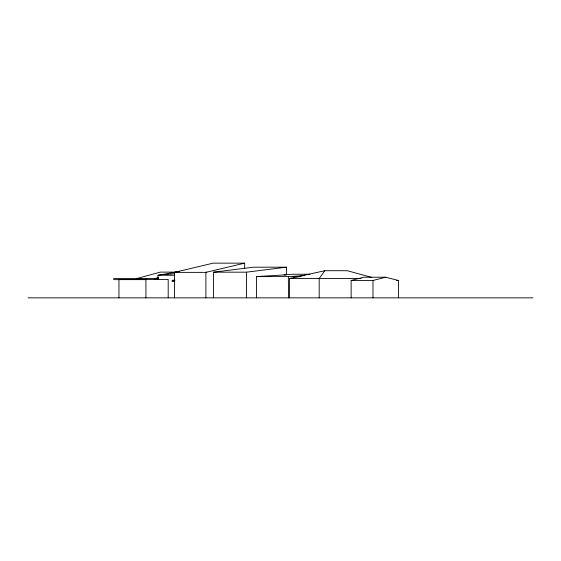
<?xml version="1.0" encoding="UTF-8"?>
<svg xmlns="http://www.w3.org/2000/svg" width="561" height="561" viewBox="0 0 561 561"><rect width="100%" height="100%" fill="white"/><g stroke="black" fill="none" stroke-linecap="round" stroke-linejoin="round"><path stroke-width="0.84" d="M371.754 277.372L347.245 270.711L324.805 270.711L319.195 278.515L319.195 297.849M136.863 278.515L160.376 272.12L176.834 272.12M158.412 277.604L155.053 278.515L155.053 279.441M351.137 297.849L351.137 280.465L363.752 277.225L385.596 277.225L398.443 280.465L398.443 297.849M351.137 280.465L372.981 280.465L385.596 277.225M174.436 297.849L174.436 272.373L213.201 263.151L244.652 263.151L244.652 268.298M244.652 263.151L205.887 272.373L174.436 272.373M289.546 297.849L289.546 278.515L324.805 270.711M179.261 271.524L157.999 275.262L157.999 279.441M213.58 297.849L213.58 272.176L253.516 267.19L286.405 267.19L286.405 274.771L256.454 276.601L256.58 297.849M213.58 272.176L246.461 272.176L286.405 267.19M174.829 281.573L172.241 281.573L172.241 280.374L174.829 280.079M174.366 273.712L157.999 275.262L174.632 275.262M256.454 276.601L288.361 276.601L304.679 275.605M206.707 272.176L205.887 272.176L205.887 297.849M309.847 274.238L292.688 274.238L283.992 274.771L286.405 274.771M293.144 276.783L300.121 276.783M158.539 278.515L113.778 278.515L113.778 279.63L145.923 279.63M289.546 278.515L361.13 278.515M172.241 280.374L174.787 280.374M396.697 280.465L398.443 280.465M28.05 297.849L532.95 297.849M288.361 276.601L288.487 297.849M372.981 280.465L372.981 297.849M246.461 272.176L246.461 297.849M168.195 297.849L168.195 279.441L118.953 279.441L118.953 297.849M145.923 278.515L145.923 297.849M140.755 278.515L140.755 279.63"/></g></svg>
